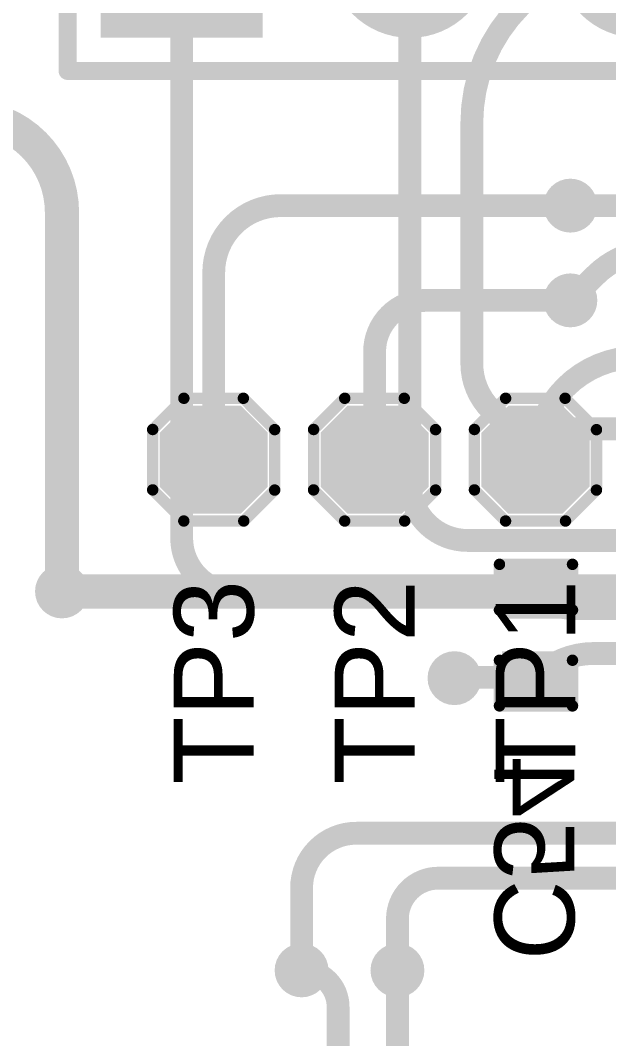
# Model space of a CAD drawing. Header units: inches. Extents: x 0 to 280, y 0 to 81.
# Drawn here: x 111.35 to 117.9, y 58.02 to 69.35 of the extents above; entities that cross this region are included whole.
import ezdxf

# ---------------------------------------------------------------- set-up
doc = ezdxf.new("R2010")
doc.units = ezdxf.units.IN
for name, color, linetype in [('Bottom Layer', 5, 'Continuous'), ('Bottom Overlay', 54, 'Continuous'), ('Bottom Paste', 16, 'Continuous'), ('Bottom Solder', 6, 'Continuous'), ('Multi-Layer', 9, 'Continuous'), ('Pad Holes', 156, 'Continuous'), ('Top Layer', 1, 'Continuous'), ('Top Overlay', 2, 'Continuous'), ('Top Paste', 8, 'Continuous'), ('Top Solder', 216, 'Continuous'), ('Via Holes', 16, 'Continuous')]:
    doc.layers.add(name, color=color, linetype=linetype)
doc.styles.add('Arial', font='', dxfattribs={"height": 0.2})
doc.styles.get('Arial').set_extended_font_data('Arial')

# ---------------------------------------------------------------- blocks, each defined once
blk = doc.blocks.new('T____________0_5___2')
at = {"layer": 'Top Layer'}
blk.add_hatch(color=1, dxfattribs=at).paths.add_polyline_path([(0.250000135, 0.5000002699999999), (-0.250000135, 0.5000002699999999), (-0.5000002699999999, 0.250000135), (-0.5000002699999999, -0.250000135), (-0.250000135, -0.5000002699999999), (0.250000135, -0.5000002699999999), (0.5000002699999999, -0.250000135), (0.5000002699999999, 0.250000135)])
at = {"layer": 'Top Paste'}
blk.add_hatch(color=8, dxfattribs=at).paths.add_polyline_path([(0.250000135, 0.5000002699999999), (-0.250000135, 0.5000002699999999), (-0.5000002699999999, 0.250000135), (-0.5000002699999999, -0.250000135), (-0.250000135, -0.5000002699999999), (0.250000135, -0.5000002699999999), (0.5000002699999999, -0.250000135), (0.5000002699999999, 0.250000135)])
at = {"layer": 'Top Solder'}
blk.add_hatch(color=216, dxfattribs=at).paths.add_polyline_path([(0.300800135, 0.6016002699999999), (-0.300800135, 0.6016002699999999), (-0.6016002699999999, 0.300800135), (-0.6016002699999999, -0.300800135), (-0.300800135, -0.6016002699999999), (0.300800135, -0.6016002699999999), (0.6016002699999999, -0.300800135), (0.6016002699999999, 0.300800135)])
at = {"layer": 'Top Overlay'}
for points in [[(-0.33552384, 0.6795008, 0.127, 0.127, 0), (-0.6818579199999999, 0.33316672, 0.127, 0.127, 0)], [(-0.33552384, 0.6795008, 0.127, 0.127, 0), (0.3364991999999999, 0.6795008, 0.127, 0.127, 0)], [(0.3364991999999999, 0.6795008, 0.127, 0.127, 0), (0.6836460799999999, 0.33235392, 0.127, 0.127, 0)], [(-0.6818579199999999, 0.33316672, 0.127, 0.127, 0), (-0.6818579199999999, -0.33414208, 0.127, 0.127, 0)], [(0.6836460799999999, 0.33235392, 0.127, 0.127, 0), (0.6836460799999999, -0.32983424, 0.127, 0.127, 0)], [(-0.6818579199999999, -0.33414208, 0.127, 0.127, 0), (-0.33739328, -0.6786067199999999, 0.127, 0.127, 0)], [(0.6836460799999999, -0.32983424, 0.127, 0.127, 0), (0.3348736, -0.6786067199999999, 0.127, 0.127, 0)], [(-0.33739328, -0.6786067199999999, 0.127, 0.127, 0), (0.3348736, -0.6786067199999999, 0.127, 0.127, 0)]]:
    blk.add_lwpolyline(points, format="xyseb", dxfattribs=at)
for points in [[(-0.36727384, 0.6795008, 0.0635, 0.0635, 1), (-0.30377384, 0.6795008, 0.0635, 0.0635, 1)], [(-0.36727384, 0.6795008, 0.0635, 0.0635, 1), (-0.30377384, 0.6795008, 0.0635, 0.0635, 1)], [(0.3047492, 0.6795008, 0.0635, 0.0635, 1), (0.3682492, 0.6795008, 0.0635, 0.0635, 1)], [(0.3047492, 0.6795008, 0.0635, 0.0635, 1), (0.3682492, 0.6795008, 0.0635, 0.0635, 1)], [(-0.71360792, 0.33316672, 0.0635, 0.0635, 1), (-0.65010792, 0.33316672, 0.0635, 0.0635, 1)], [(-0.71360792, 0.33316672, 0.0635, 0.0635, 1), (-0.65010792, 0.33316672, 0.0635, 0.0635, 1)], [(0.65189608, 0.33235392, 0.0635, 0.0635, 1), (0.71539608, 0.33235392, 0.0635, 0.0635, 1)], [(0.65189608, 0.33235392, 0.0635, 0.0635, 1), (0.71539608, 0.33235392, 0.0635, 0.0635, 1)], [(-0.71360792, -0.33414208, 0.0635, 0.0635, 1), (-0.65010792, -0.33414208, 0.0635, 0.0635, 1)], [(-0.71360792, -0.33414208, 0.0635, 0.0635, 1), (-0.65010792, -0.33414208, 0.0635, 0.0635, 1)], [(0.65189608, -0.32983424, 0.0635, 0.0635, 1), (0.71539608, -0.32983424, 0.0635, 0.0635, 1)], [(0.65189608, -0.32983424, 0.0635, 0.0635, 1), (0.71539608, -0.32983424, 0.0635, 0.0635, 1)], [(-0.36914328, -0.6786067199999999, 0.0635, 0.0635, 1), (-0.30564328, -0.6786067199999999, 0.0635, 0.0635, 1)], [(-0.36914328, -0.6786067199999999, 0.0635, 0.0635, 1), (-0.30564328, -0.6786067199999999, 0.0635, 0.0635, 1)], [(0.3031236, -0.6786067199999999, 0.0635, 0.0635, 1), (0.3666236, -0.6786067199999999, 0.0635, 0.0635, 1)], [(0.3031236, -0.6786067199999999, 0.0635, 0.0635, 1), (0.3666236, -0.6786067199999999, 0.0635, 0.0635, 1)]]:
    blk.add_lwpolyline(points, format="xyseb", close=True, dxfattribs=at)
blk = doc.blocks.new('T____________0_5___3')
at = {"layer": 'Top Layer'}
blk.add_hatch(color=1, dxfattribs=at).paths.add_polyline_path([(0.250000135, 0.5000002699999999), (-0.250000135, 0.5000002699999999), (-0.5000002699999999, 0.250000135), (-0.5000002699999999, -0.250000135), (-0.250000135, -0.5000002699999999), (0.250000135, -0.5000002699999999), (0.5000002699999999, -0.250000135), (0.5000002699999999, 0.250000135)])
at = {"layer": 'Top Paste'}
blk.add_hatch(color=8, dxfattribs=at).paths.add_polyline_path([(0.250000135, 0.5000002699999999), (-0.250000135, 0.5000002699999999), (-0.5000002699999999, 0.250000135), (-0.5000002699999999, -0.250000135), (-0.250000135, -0.5000002699999999), (0.250000135, -0.5000002699999999), (0.5000002699999999, -0.250000135), (0.5000002699999999, 0.250000135)])
at = {"layer": 'Top Solder'}
blk.add_hatch(color=216, dxfattribs=at).paths.add_polyline_path([(0.300800135, 0.6016002699999999), (-0.300800135, 0.6016002699999999), (-0.6016002699999999, 0.300800135), (-0.6016002699999999, -0.300800135), (-0.300800135, -0.6016002699999999), (0.300800135, -0.6016002699999999), (0.6016002699999999, -0.300800135), (0.6016002699999999, 0.300800135)])
at = {"layer": 'Top Overlay'}
for points in [[(-0.33552384, 0.6795008, 0.127, 0.127, 0), (-0.6818579199999999, 0.33316672, 0.127, 0.127, 0)], [(-0.33552384, 0.6795008, 0.127, 0.127, 0), (0.3364991999999999, 0.6795008, 0.127, 0.127, 0)], [(0.3364991999999999, 0.6795008, 0.127, 0.127, 0), (0.6836460799999999, 0.33235392, 0.127, 0.127, 0)], [(-0.6818579199999999, 0.33316672, 0.127, 0.127, 0), (-0.6818579199999999, -0.33414208, 0.127, 0.127, 0)], [(0.6836460799999999, 0.33235392, 0.127, 0.127, 0), (0.6836460799999999, -0.32983424, 0.127, 0.127, 0)], [(-0.6818579199999999, -0.33414208, 0.127, 0.127, 0), (-0.33739328, -0.6786067199999999, 0.127, 0.127, 0)], [(0.6836460799999999, -0.32983424, 0.127, 0.127, 0), (0.3348736, -0.6786067199999999, 0.127, 0.127, 0)], [(-0.33739328, -0.6786067199999999, 0.127, 0.127, 0), (0.3348736, -0.6786067199999999, 0.127, 0.127, 0)]]:
    blk.add_lwpolyline(points, format="xyseb", dxfattribs=at)
for points in [[(-0.36727384, 0.6795008, 0.0635, 0.0635, 1), (-0.30377384, 0.6795008, 0.0635, 0.0635, 1)], [(-0.36727384, 0.6795008, 0.0635, 0.0635, 1), (-0.30377384, 0.6795008, 0.0635, 0.0635, 1)], [(0.3047492, 0.6795008, 0.0635, 0.0635, 1), (0.3682492, 0.6795008, 0.0635, 0.0635, 1)], [(0.3047492, 0.6795008, 0.0635, 0.0635, 1), (0.3682492, 0.6795008, 0.0635, 0.0635, 1)], [(-0.71360792, 0.33316672, 0.0635, 0.0635, 1), (-0.65010792, 0.33316672, 0.0635, 0.0635, 1)], [(-0.71360792, 0.33316672, 0.0635, 0.0635, 1), (-0.65010792, 0.33316672, 0.0635, 0.0635, 1)], [(0.65189608, 0.33235392, 0.0635, 0.0635, 1), (0.71539608, 0.33235392, 0.0635, 0.0635, 1)], [(0.65189608, 0.33235392, 0.0635, 0.0635, 1), (0.71539608, 0.33235392, 0.0635, 0.0635, 1)], [(-0.71360792, -0.33414208, 0.0635, 0.0635, 1), (-0.65010792, -0.33414208, 0.0635, 0.0635, 1)], [(-0.71360792, -0.33414208, 0.0635, 0.0635, 1), (-0.65010792, -0.33414208, 0.0635, 0.0635, 1)], [(0.65189608, -0.32983424, 0.0635, 0.0635, 1), (0.71539608, -0.32983424, 0.0635, 0.0635, 1)], [(0.65189608, -0.32983424, 0.0635, 0.0635, 1), (0.71539608, -0.32983424, 0.0635, 0.0635, 1)], [(-0.36914328, -0.6786067199999999, 0.0635, 0.0635, 1), (-0.30564328, -0.6786067199999999, 0.0635, 0.0635, 1)], [(-0.36914328, -0.6786067199999999, 0.0635, 0.0635, 1), (-0.30564328, -0.6786067199999999, 0.0635, 0.0635, 1)], [(0.3031236, -0.6786067199999999, 0.0635, 0.0635, 1), (0.3666236, -0.6786067199999999, 0.0635, 0.0635, 1)], [(0.3031236, -0.6786067199999999, 0.0635, 0.0635, 1), (0.3666236, -0.6786067199999999, 0.0635, 0.0635, 1)]]:
    blk.add_lwpolyline(points, format="xyseb", close=True, dxfattribs=at)
blk = doc.blocks.new('T____________0_5___4')
at = {"layer": 'Top Layer'}
blk.add_hatch(color=1, dxfattribs=at).paths.add_polyline_path([(0.250000135, 0.5000002699999999), (-0.250000135, 0.5000002699999999), (-0.5000002699999999, 0.250000135), (-0.5000002699999999, -0.250000135), (-0.250000135, -0.5000002699999999), (0.250000135, -0.5000002699999999), (0.5000002699999999, -0.250000135), (0.5000002699999999, 0.250000135)])
at = {"layer": 'Top Paste'}
blk.add_hatch(color=8, dxfattribs=at).paths.add_polyline_path([(0.250000135, 0.5000002699999999), (-0.250000135, 0.5000002699999999), (-0.5000002699999999, 0.250000135), (-0.5000002699999999, -0.250000135), (-0.250000135, -0.5000002699999999), (0.250000135, -0.5000002699999999), (0.5000002699999999, -0.250000135), (0.5000002699999999, 0.250000135)])
at = {"layer": 'Top Solder'}
blk.add_hatch(color=216, dxfattribs=at).paths.add_polyline_path([(0.300800135, 0.6016002699999999), (-0.300800135, 0.6016002699999999), (-0.6016002699999999, 0.300800135), (-0.6016002699999999, -0.300800135), (-0.300800135, -0.6016002699999999), (0.300800135, -0.6016002699999999), (0.6016002699999999, -0.300800135), (0.6016002699999999, 0.300800135)])
at = {"layer": 'Top Overlay'}
for points in [[(-0.33552384, 0.6795008, 0.127, 0.127, 0), (-0.6818579199999999, 0.33316672, 0.127, 0.127, 0)], [(-0.33552384, 0.6795008, 0.127, 0.127, 0), (0.3364991999999999, 0.6795008, 0.127, 0.127, 0)], [(0.3364991999999999, 0.6795008, 0.127, 0.127, 0), (0.6836460799999999, 0.33235392, 0.127, 0.127, 0)], [(-0.6818579199999999, 0.33316672, 0.127, 0.127, 0), (-0.6818579199999999, -0.33414208, 0.127, 0.127, 0)], [(0.6836460799999999, 0.33235392, 0.127, 0.127, 0), (0.6836460799999999, -0.32983424, 0.127, 0.127, 0)], [(-0.6818579199999999, -0.33414208, 0.127, 0.127, 0), (-0.33739328, -0.6786067199999999, 0.127, 0.127, 0)], [(0.6836460799999999, -0.32983424, 0.127, 0.127, 0), (0.3348736, -0.6786067199999999, 0.127, 0.127, 0)], [(-0.33739328, -0.6786067199999999, 0.127, 0.127, 0), (0.3348736, -0.6786067199999999, 0.127, 0.127, 0)]]:
    blk.add_lwpolyline(points, format="xyseb", dxfattribs=at)
for points in [[(-0.36727384, 0.6795008, 0.0635, 0.0635, 1), (-0.30377384, 0.6795008, 0.0635, 0.0635, 1)], [(-0.36727384, 0.6795008, 0.0635, 0.0635, 1), (-0.30377384, 0.6795008, 0.0635, 0.0635, 1)], [(0.3047492, 0.6795008, 0.0635, 0.0635, 1), (0.3682492, 0.6795008, 0.0635, 0.0635, 1)], [(0.3047492, 0.6795008, 0.0635, 0.0635, 1), (0.3682492, 0.6795008, 0.0635, 0.0635, 1)], [(-0.71360792, 0.33316672, 0.0635, 0.0635, 1), (-0.65010792, 0.33316672, 0.0635, 0.0635, 1)], [(-0.71360792, 0.33316672, 0.0635, 0.0635, 1), (-0.65010792, 0.33316672, 0.0635, 0.0635, 1)], [(0.65189608, 0.33235392, 0.0635, 0.0635, 1), (0.71539608, 0.33235392, 0.0635, 0.0635, 1)], [(0.65189608, 0.33235392, 0.0635, 0.0635, 1), (0.71539608, 0.33235392, 0.0635, 0.0635, 1)], [(-0.71360792, -0.33414208, 0.0635, 0.0635, 1), (-0.65010792, -0.33414208, 0.0635, 0.0635, 1)], [(-0.71360792, -0.33414208, 0.0635, 0.0635, 1), (-0.65010792, -0.33414208, 0.0635, 0.0635, 1)], [(0.65189608, -0.32983424, 0.0635, 0.0635, 1), (0.71539608, -0.32983424, 0.0635, 0.0635, 1)], [(0.65189608, -0.32983424, 0.0635, 0.0635, 1), (0.71539608, -0.32983424, 0.0635, 0.0635, 1)], [(-0.36914328, -0.6786067199999999, 0.0635, 0.0635, 1), (-0.30564328, -0.6786067199999999, 0.0635, 0.0635, 1)], [(-0.36914328, -0.6786067199999999, 0.0635, 0.0635, 1), (-0.30564328, -0.6786067199999999, 0.0635, 0.0635, 1)], [(0.3031236, -0.6786067199999999, 0.0635, 0.0635, 1), (0.3666236, -0.6786067199999999, 0.0635, 0.0635, 1)], [(0.3031236, -0.6786067199999999, 0.0635, 0.0635, 1), (0.3666236, -0.6786067199999999, 0.0635, 0.0635, 1)]]:
    blk.add_lwpolyline(points, format="xyseb", close=True, dxfattribs=at)
blk = doc.blocks.new('HDR1X4__115')
at = {"layer": 'Bottom Layer'}
blk.add_hatch(color=5, dxfattribs=at).paths.add_polyline_path([(-0.7999996699999999, 0.7999996699999999), (0.7999996699999999, 0.7999996699999999), (0.7999996699999999, -0.7999996699999999), (-0.7999996699999999, -0.7999996699999999)])
h = blk.add_hatch(color=5, dxfattribs=at)
edge = h.paths.add_edge_path()
edge.add_arc((2.54, 0), 0.7999984, 0, 360)
h = blk.add_hatch(color=5, dxfattribs=at)
edge = h.paths.add_edge_path()
edge.add_arc((5.08, 0), 0.7999984, 0, 360)
h = blk.add_hatch(color=5, dxfattribs=at)
edge = h.paths.add_edge_path()
edge.add_arc((7.619999999999999, 0), 0.7999984, 0, 360)
at = {"layer": 'Bottom Solder'}
blk.add_hatch(color=6, dxfattribs=at).paths.add_polyline_path([(-0.90159967, 0.90159967), (0.90159967, 0.90159967), (0.90159967, -0.90159967), (-0.90159967, -0.90159967)])
h = blk.add_hatch(color=6, dxfattribs=at)
edge = h.paths.add_edge_path()
edge.add_arc((2.54, 0), 0.9015983999999999, 0, 360)
h = blk.add_hatch(color=6, dxfattribs=at)
edge = h.paths.add_edge_path()
edge.add_arc((5.08, 0), 0.9015983999999999, 0, 360)
h = blk.add_hatch(color=6, dxfattribs=at)
edge = h.paths.add_edge_path()
edge.add_arc((7.619999999999999, 0), 0.9015983999999999, 0, 360)
at = {"layer": 'Multi-Layer'}
blk.add_hatch(color=9, dxfattribs=at).paths.add_polyline_path([(-0.7999996699999999, 0.7999996699999999), (0.7999996699999999, 0.7999996699999999), (0.7999996699999999, -0.7999996699999999), (-0.7999996699999999, -0.7999996699999999)])
h = blk.add_hatch(color=9, dxfattribs=at)
edge = h.paths.add_edge_path()
edge.add_arc((2.54, 0), 0.7999984, 0, 360)
h = blk.add_hatch(color=9, dxfattribs=at)
edge = h.paths.add_edge_path()
edge.add_arc((5.08, 0), 0.7999984, 0, 360)
h = blk.add_hatch(color=9, dxfattribs=at)
edge = h.paths.add_edge_path()
edge.add_arc((7.619999999999999, 0), 0.7999984, 0, 360)
at = {"layer": 'Pad Holes'}
h = blk.add_hatch(color=7, dxfattribs=at)
edge = h.paths.add_edge_path()
edge.add_arc((0, 0), 0.47500032, 0, 360)
h = blk.add_hatch(color=7, dxfattribs=at)
edge = h.paths.add_edge_path()
edge.add_arc((2.54, 0), 0.47500032, 0, 360)
h = blk.add_hatch(color=7, dxfattribs=at)
edge = h.paths.add_edge_path()
edge.add_arc((5.08, 0), 0.47500032, 0, 360)
h = blk.add_hatch(color=7, dxfattribs=at)
edge = h.paths.add_edge_path()
edge.add_arc((7.619999999999999, 0), 0.47500032, 0, 360)
at = {"layer": 'Top Layer'}
blk.add_hatch(color=1, dxfattribs=at).paths.add_polyline_path([(-0.7999996699999999, 0.7999996699999999), (0.7999996699999999, 0.7999996699999999), (0.7999996699999999, -0.7999996699999999), (-0.7999996699999999, -0.7999996699999999)])
h = blk.add_hatch(color=1, dxfattribs=at)
edge = h.paths.add_edge_path()
edge.add_arc((2.54, 0), 0.7999984, 0, 360)
h = blk.add_hatch(color=1, dxfattribs=at)
edge = h.paths.add_edge_path()
edge.add_arc((5.08, 0), 0.7999984, 0, 360)
h = blk.add_hatch(color=1, dxfattribs=at)
edge = h.paths.add_edge_path()
edge.add_arc((7.619999999999999, 0), 0.7999984, 0, 360)
at = {"layer": 'Top Solder'}
blk.add_hatch(color=216, dxfattribs=at).paths.add_polyline_path([(-0.90159967, 0.90159967), (0.90159967, 0.90159967), (0.90159967, -0.90159967), (-0.90159967, -0.90159967)])
h = blk.add_hatch(color=216, dxfattribs=at)
edge = h.paths.add_edge_path()
edge.add_arc((2.54, 0), 0.9015983999999999, 0, 360)
h = blk.add_hatch(color=216, dxfattribs=at)
edge = h.paths.add_edge_path()
edge.add_arc((5.08, 0), 0.9015983999999999, 0, 360)
h = blk.add_hatch(color=216, dxfattribs=at)
edge = h.paths.add_edge_path()
edge.add_arc((7.619999999999999, 0), 0.9015983999999999, 0, 360)
at = {"layer": 'Top Overlay'}
for points in [[(-1.27, 1.27, 0.1999996, 0.1999996, 0), (8.889999999999999, 1.27, 0.1999996, 0.1999996, 0)], [(-1.27, -1.27, 0.1999996, 0.1999996, 0), (-1.27, 1.27, 0.1999996, 0.1999996, 0)], [(8.889999999999999, -1.27, 0.1999996, 0.1999996, 0), (8.889999999999999, 1.27, 0.1999996, 0.1999996, 0)], [(-1.27, -1.27, 0.1999996, 0.1999996, 0), (8.889999999999999, -1.27, 0.1999996, 0.1999996, 0)]]:
    blk.add_lwpolyline(points, format="xyseb", dxfattribs=at)
for points in [[(-1.3199999, 1.27, 0.0999998, 0.0999998, 1), (-1.2200001, 1.27, 0.0999998, 0.0999998, 1)], [(-1.3199999, 1.27, 0.0999998, 0.0999998, 1), (-1.2200001, 1.27, 0.0999998, 0.0999998, 1)], [(8.8400001, 1.27, 0.0999998, 0.0999998, 1), (8.9399999, 1.27, 0.0999998, 0.0999998, 1)], [(8.8400001, 1.27, 0.0999998, 0.0999998, 1), (8.9399999, 1.27, 0.0999998, 0.0999998, 1)], [(-1.3199999, -1.27, 0.0999998, 0.0999998, 1), (-1.2200001, -1.27, 0.0999998, 0.0999998, 1)], [(-1.3199999, -1.27, 0.0999998, 0.0999998, 1), (-1.2200001, -1.27, 0.0999998, 0.0999998, 1)], [(8.8400001, -1.27, 0.0999998, 0.0999998, 1), (8.9399999, -1.27, 0.0999998, 0.0999998, 1)], [(8.8400001, -1.27, 0.0999998, 0.0999998, 1), (8.9399999, -1.27, 0.0999998, 0.0999998, 1)]]:
    blk.add_lwpolyline(points, format="xyseb", close=True, dxfattribs=at)
blk = doc.blocks.new('____0402_B_123')
at = {"layer": 'Bottom Layer'}
for points in [[(-0.2413, 0.3175), (-0.2412999999999999, -0.3175), (-0.6985, -0.3175), (-0.6985, 0.3175)], [(0.6985, 0.3175), (0.6985, -0.3175), (0.2413, -0.3175), (0.2412999999999999, 0.3175)]]:
    blk.add_hatch(color=5, dxfattribs=at).paths.add_polyline_path(points)
at = {"layer": 'Bottom Paste'}
for points in [[(-0.2413, 0.3175), (-0.2412999999999999, -0.3175), (-0.6985, -0.3175), (-0.6985, 0.3175)], [(0.6985, 0.3175), (0.6985, -0.3175), (0.2413, -0.3175), (0.2412999999999999, 0.3175)]]:
    blk.add_hatch(color=16, dxfattribs=at).paths.add_polyline_path(points)
at = {"layer": 'Bottom Solder'}
for points in [[(-0.18130012, 0.37749988), (-0.18130012, -0.37749988), (-0.7584998799999999, -0.37749988), (-0.7584998799999999, 0.37749988)], [(0.7584998799999999, 0.37749988), (0.7584998799999999, -0.37749988), (0.18130012, -0.37749988), (0.18130012, 0.37749988)]]:
    blk.add_hatch(color=6, dxfattribs=at).paths.add_polyline_path(points)
at = {"layer": 'Bottom Overlay'}
for points in [[(-0.7874, -0.4064, 0.127, 0.127, 0), (-0.7874, 0.4064, 0.127, 0.127, 0)], [(-0.2794, 0.4064, 0.127, 0.127, 0), (-0.7874, 0.4064, 0.127, 0.127, 0)], [(0.7874, 0.4064, 0.127, 0.127, 0), (0.2794, 0.4064, 0.127, 0.127, 0)], [(0.7874, -0.4064, 0.127, 0.127, 0), (0.7874, 0.4064, 0.127, 0.127, 0)], [(-0.2794, -0.4064, 0.127, 0.127, 0), (-0.7874, -0.4064, 0.127, 0.127, 0)], [(0.7874, -0.4064, 0.127, 0.127, 0), (0.2794, -0.4064, 0.127, 0.127, 0)]]:
    blk.add_lwpolyline(points, format="xyseb", dxfattribs=at)
for points in [[(-0.8191499999999999, 0.4064, 0.0635, 0.0635, 1), (-0.7556499999999999, 0.4064, 0.0635, 0.0635, 1)], [(-0.8191499999999999, 0.4064, 0.0635, 0.0635, 1), (-0.7556499999999999, 0.4064, 0.0635, 0.0635, 1)], [(-0.31115, 0.4064, 0.0635, 0.0635, 1), (-0.24765, 0.4064, 0.0635, 0.0635, 1)], [(0.24765, 0.4064, 0.0635, 0.0635, 1), (0.31115, 0.4064, 0.0635, 0.0635, 1)], [(0.7556499999999999, 0.4064, 0.0635, 0.0635, 1), (0.8191499999999999, 0.4064, 0.0635, 0.0635, 1)], [(0.7556499999999999, 0.4064, 0.0635, 0.0635, 1), (0.8191499999999999, 0.4064, 0.0635, 0.0635, 1)], [(-0.8191499999999999, -0.4064, 0.0635, 0.0635, 1), (-0.7556499999999999, -0.4064, 0.0635, 0.0635, 1)], [(-0.8191499999999999, -0.4064, 0.0635, 0.0635, 1), (-0.7556499999999999, -0.4064, 0.0635, 0.0635, 1)], [(-0.31115, -0.4064, 0.0635, 0.0635, 1), (-0.24765, -0.4064, 0.0635, 0.0635, 1)], [(0.24765, -0.4064, 0.0635, 0.0635, 1), (0.31115, -0.4064, 0.0635, 0.0635, 1)], [(0.7556499999999999, -0.4064, 0.0635, 0.0635, 1), (0.8191499999999999, -0.4064, 0.0635, 0.0635, 1)], [(0.7556499999999999, -0.4064, 0.0635, 0.0635, 1), (0.8191499999999999, -0.4064, 0.0635, 0.0635, 1)]]:
    blk.add_lwpolyline(points, format="xyseb", close=True, dxfattribs=at)

msp = doc.modelspace()

# ---------------------------------------------------------------- hatches: boundary and pattern name
at = {"layer": 'Bottom Layer'}
h = msp.add_hatch(color=5, dxfattribs=at)
edge = h.paths.add_edge_path()
edge.add_arc((117.46974474, 67.2846), 0.2999994, 0, 360)
h = msp.add_hatch(color=5, dxfattribs=at)
edge = h.paths.add_edge_path()
edge.add_arc((117.46974474, 66.23049999999999), 0.2999994, 0, 360)
h = msp.add_hatch(color=5, dxfattribs=at)
edge = h.paths.add_edge_path()
edge.add_arc((111.8108, 62.992), 0.2999994, 0, 360)
h = msp.add_hatch(color=5, dxfattribs=at)
edge = h.paths.add_edge_path()
edge.add_arc((116.1796, 62.0268), 0.2999994, 0, 360)
h = msp.add_hatch(color=5, dxfattribs=at)
edge = h.paths.add_edge_path()
edge.add_arc((114.4778, 58.7756), 0.2999994, 0, 360)
h = msp.add_hatch(color=5, dxfattribs=at)
edge = h.paths.add_edge_path()
edge.add_arc((115.5446, 58.7756), 0.2999994, 0, 360)
at = {"layer": 'Top Layer'}
h = msp.add_hatch(color=1, dxfattribs=at)
edge = h.paths.add_edge_path()
edge.add_arc((117.46974474, 67.2846), 0.2999994, 0, 360)
h = msp.add_hatch(color=1, dxfattribs=at)
edge = h.paths.add_edge_path()
edge.add_arc((117.46974474, 66.23049999999999), 0.2999994, 0, 360)
h = msp.add_hatch(color=1, dxfattribs=at)
edge = h.paths.add_edge_path()
edge.add_arc((111.8108, 62.992), 0.2999994, 0, 360)
h = msp.add_hatch(color=1, dxfattribs=at)
edge = h.paths.add_edge_path()
edge.add_arc((116.1796, 62.0268), 0.2999994, 0, 360)
h = msp.add_hatch(color=1, dxfattribs=at)
edge = h.paths.add_edge_path()
edge.add_arc((114.4778, 58.7756), 0.2999994, 0, 360)
h = msp.add_hatch(color=1, dxfattribs=at)
edge = h.paths.add_edge_path()
edge.add_arc((115.5446, 58.7756), 0.2999994, 0, 360)
at = {"layer": 'Via Holes'}
h = msp.add_hatch(color=7, dxfattribs=at)
edge = h.paths.add_edge_path()
edge.add_arc((117.46974474, 67.2846), 0.1499997, 0, 360)
h = msp.add_hatch(color=7, dxfattribs=at)
edge = h.paths.add_edge_path()
edge.add_arc((117.46974474, 66.23049999999999), 0.1499997, 0, 360)
h = msp.add_hatch(color=7, dxfattribs=at)
edge = h.paths.add_edge_path()
edge.add_arc((111.8108, 62.992), 0.1499997, 0, 360)
h = msp.add_hatch(color=7, dxfattribs=at)
edge = h.paths.add_edge_path()
edge.add_arc((116.1796, 62.0268), 0.1499997, 0, 360)
h = msp.add_hatch(color=7, dxfattribs=at)
edge = h.paths.add_edge_path()
edge.add_arc((114.4778, 58.7756), 0.1499997, 0, 360)
h = msp.add_hatch(color=7, dxfattribs=at)
edge = h.paths.add_edge_path()
edge.add_arc((115.5446, 58.7756), 0.1499997, 0, 360)

# ---------------------------------------------------------------- linework, layer by layer
at = {"layer": 'Bottom Layer'}
for points in [[(113.14288268, 63.58615172, 0.254, 0.254, 0), (113.14288268, 70.05319999999999, 0.254, 0.254, 0)], [(115.68288268, 64.20134226, 0.254, 0.254, 0), (115.68288268, 70.05319999999999, 0.254, 0.254, 0)], [(116.37261968, 68.20293699999999, 0.254, 0.254, -0.4142135623730951), (118.22288268, 70.05319999999999, 0.254, 0.254, 0)], [(110.744, 68.2752, 0.3809999999999999, 0.3809999999999999, -0.4142135623730951), (111.8108, 67.2084, 0.3809999999999999, 0.3809999999999999, 0)], [(116.37261968, 65.52841351999999, 0.254, 0.254, 0), (116.37261968, 68.20293699999999, 0.254, 0.254, 0)], [(111.8108, 62.992, 0.3809999999999999, 0.3809999999999999, 0), (111.8108, 67.2084, 0.3809999999999999, 0.3809999999999999, 0)], [(117.46974474, 67.2846, 0.254, 0.254, 0), (124.42112784, 67.2846, 0.254, 0.254, 0)], [(117.7444305, 66.50518576, 0.254, 0.254, -0.198912367379658), (118.43288226, 66.79035155999999, 0.254, 0.254, 0)], [(117.46974474, 66.23049999999999, 0.254, 0.254, 0), (117.7444305, 66.50518576, 0.254, 0.254, 0)], [(117.0996896, 64.8013436, 0.254, 0.254, -0.4142135623730951), (116.37261968, 65.52841351999999, 0.254, 0.254, 0)], [(117.0996896, 64.8013436, 0.254, 0.254, 0), (120.76288268, 64.8013436, 0.254, 0.254, 0)], [(116.32508358, 63.55914136, 0.254, 0.254, -0.4142135623730951), (115.68288268, 64.20134226, 0.254, 0.254, 0)], [(113.753392, 62.9756424, 0.254, 0.254, -0.4142135623730951), (113.14288268, 63.58615172, 0.254, 0.254, 0)], [(116.32508358, 63.55914136, 0.254, 0.254, 0), (119.63470104, 63.55914136, 0.254, 0.254, 0)], [(113.753392, 62.9756424, 0.254, 0.254, 0), (117.0866848, 62.9756424, 0.254, 0.254, 0)], [(117.50748152, 62.80134252, 0.254, 0.254, -0.198912367379658), (117.0866848, 62.9756424, 0.254, 0.254, 0)], [(117.50748152, 62.80134252, 0.254, 0.254, 0), (119.0328836, 62.80134252, 0.254, 0.254, 0)], [(117.0866848, 62.0358424, 0.254, 0.254, -0.198912367379658), (117.72766142, 62.30134352, 0.254, 0.254, 0)], [(117.72766142, 62.30134352, 0.254, 0.254, 0), (119.0328836, 62.30134352, 0.254, 0.254, 0)], [(116.1796, 62.0268, 0.254, 0.254, 0), (116.1796, 62.0358424, 0.254, 0.254, 0)], [(116.1796, 62.0358424, 0.254, 0.254, 0), (117.0866848, 62.0358424, 0.254, 0.254, 0)], [(114.4778, 59.69287781999999, 0.254, 0.254, -0.4142135623730951), (115.08626462, 60.30134244, 0.254, 0.254, 0)], [(115.08626462, 60.30134244, 0.254, 0.254, 0), (119.0328836, 60.30134244, 0.254, 0.254, 0)], [(115.5446, 59.34807535999999, 0.254, 0.254, -0.4142135623730951), (115.99786808, 59.80134343999999, 0.254, 0.254, 0)], [(115.99786808, 59.80134343999999, 0.254, 0.254, 0), (119.0328836, 59.80134343999999, 0.254, 0.254, 0)], [(114.4778, 58.7756, 0.254, 0.254, 0), (114.4778, 59.69287781999999, 0.254, 0.254, 0)], [(115.5446, 58.7756, 0.254, 0.254, 0), (115.5446, 59.34807535999999, 0.254, 0.254, 0)]]:
    msp.add_lwpolyline(points, format="xyseb", dxfattribs=at)
for points in [[(116.30911968, 68.20293699999999, 0.127, 0.127, 1), (116.43611968, 68.20293699999999, 0.127, 0.127, 1)], [(116.30911968, 68.20293699999999, 0.127, 0.127, 1), (116.43611968, 68.20293699999999, 0.127, 0.127, 1)], [(111.71555, 67.2084, 0.1905, 0.1905, 1), (111.90605, 67.2084, 0.1905, 0.1905, 1)], [(111.71555, 67.2084, 0.1905, 0.1905, 1), (111.90605, 67.2084, 0.1905, 0.1905, 1)], [(117.40624474, 67.2846, 0.127, 0.127, 1), (117.53324474, 67.2846, 0.127, 0.127, 1)], [(117.6809305, 66.50518576, 0.127, 0.127, 1), (117.8079305, 66.50518576, 0.127, 0.127, 1)], [(117.6809305, 66.50518576, 0.127, 0.127, 1), (117.8079305, 66.50518576, 0.127, 0.127, 1)], [(117.40624474, 66.23049999999999, 0.127, 0.127, 1), (117.53324474, 66.23049999999999, 0.127, 0.127, 1)], [(116.30911968, 65.52841351999999, 0.127, 0.127, 1), (116.43611968, 65.52841351999999, 0.127, 0.127, 1)], [(116.30911968, 65.52841351999999, 0.127, 0.127, 1), (116.43611968, 65.52841351999999, 0.127, 0.127, 1)], [(117.0361896, 64.8013436, 0.127, 0.127, 1), (117.1631896, 64.8013436, 0.127, 0.127, 1)], [(117.0361896, 64.8013436, 0.127, 0.127, 1), (117.1631896, 64.8013436, 0.127, 0.127, 1)], [(115.61938268, 64.20134226, 0.127, 0.127, 1), (115.74638268, 64.20134226, 0.127, 0.127, 1)], [(115.61938268, 64.20134226, 0.127, 0.127, 1), (115.74638268, 64.20134226, 0.127, 0.127, 1)], [(113.07938268, 63.58615172, 0.127, 0.127, 1), (113.20638268, 63.58615172, 0.127, 0.127, 1)], [(113.07938268, 63.58615172, 0.127, 0.127, 1), (113.20638268, 63.58615172, 0.127, 0.127, 1)], [(116.26158358, 63.55914136, 0.127, 0.127, 1), (116.38858358, 63.55914136, 0.127, 0.127, 1)], [(116.26158358, 63.55914136, 0.127, 0.127, 1), (116.38858358, 63.55914136, 0.127, 0.127, 1)], [(111.71555, 62.992, 0.1905, 0.1905, 1), (111.90605, 62.992, 0.1905, 0.1905, 1)], [(113.689892, 62.9756424, 0.127, 0.127, 1), (113.816892, 62.9756424, 0.127, 0.127, 1)], [(113.689892, 62.9756424, 0.127, 0.127, 1), (113.816892, 62.9756424, 0.127, 0.127, 1)], [(117.0231848, 62.9756424, 0.127, 0.127, 1), (117.1501848, 62.9756424, 0.127, 0.127, 1)], [(117.0231848, 62.9756424, 0.127, 0.127, 1), (117.1501848, 62.9756424, 0.127, 0.127, 1)], [(117.44398152, 62.80134252, 0.127, 0.127, 1), (117.57098152, 62.80134252, 0.127, 0.127, 1)], [(117.44398152, 62.80134252, 0.127, 0.127, 1), (117.57098152, 62.80134252, 0.127, 0.127, 1)], [(117.66416142, 62.30134352, 0.127, 0.127, 1), (117.79116142, 62.30134352, 0.127, 0.127, 1)], [(117.66416142, 62.30134352, 0.127, 0.127, 1), (117.79116142, 62.30134352, 0.127, 0.127, 1)], [(116.1161, 62.0358424, 0.127, 0.127, 1), (116.2431, 62.0358424, 0.127, 0.127, 1)], [(116.1161, 62.0358424, 0.127, 0.127, 1), (116.2431, 62.0358424, 0.127, 0.127, 1)], [(116.1161, 62.0268, 0.127, 0.127, 1), (116.2431, 62.0268, 0.127, 0.127, 1)], [(117.0231848, 62.0358424, 0.127, 0.127, 1), (117.1501848, 62.0358424, 0.127, 0.127, 1)], [(117.0231848, 62.0358424, 0.127, 0.127, 1), (117.1501848, 62.0358424, 0.127, 0.127, 1)], [(115.02276462, 60.30134244, 0.127, 0.127, 1), (115.14976462, 60.30134244, 0.127, 0.127, 1)], [(115.02276462, 60.30134244, 0.127, 0.127, 1), (115.14976462, 60.30134244, 0.127, 0.127, 1)], [(115.93436808, 59.80134343999999, 0.127, 0.127, 1), (116.06136808, 59.80134343999999, 0.127, 0.127, 1)], [(115.93436808, 59.80134343999999, 0.127, 0.127, 1), (116.06136808, 59.80134343999999, 0.127, 0.127, 1)], [(114.4143, 59.69287781999999, 0.127, 0.127, 1), (114.5413, 59.69287781999999, 0.127, 0.127, 1)], [(114.4143, 59.69287781999999, 0.127, 0.127, 1), (114.5413, 59.69287781999999, 0.127, 0.127, 1)], [(115.4811, 59.34807535999999, 0.127, 0.127, 1), (115.6081, 59.34807535999999, 0.127, 0.127, 1)], [(115.4811, 59.34807535999999, 0.127, 0.127, 1), (115.6081, 59.34807535999999, 0.127, 0.127, 1)], [(114.4143, 58.7756, 0.127, 0.127, 1), (114.5413, 58.7756, 0.127, 0.127, 1)], [(115.4811, 58.7756, 0.127, 0.127, 1), (115.6081, 58.7756, 0.127, 0.127, 1)]]:
    msp.add_lwpolyline(points, format="xyseb", close=True, dxfattribs=at)
at = {"layer": 'Top Layer'}
for points in [[(113.4999, 66.54040031999999, 0.254, 0.254, -0.4142135623730951), (114.24409968, 67.2846, 0.254, 0.254, 0)], [(114.24409968, 67.2846, 0.254, 0.254, 0), (117.46974474, 67.2846, 0.254, 0.254, 0)], [(113.4999, 64.45720154, 0.254, 0.254, 0), (113.4999, 66.54040031999999, 0.254, 0.254, 0)], [(115.2906, 65.65899999999999, 0.254, 0.254, -0.4142135623730951), (115.8621, 66.23049999999999, 0.254, 0.254, 0)], [(115.8621, 66.23049999999999, 0.254, 0.254, 0), (117.46974474, 66.23049999999999, 0.254, 0.254, 0)], [(115.2906, 64.45720154, 0.254, 0.254, 0), (115.2906, 65.65899999999999, 0.254, 0.254, 0)], [(117.0813, 64.45720154, 0.254, 0.254, -0.4142135623730951), (118.22066526, 65.5965668, 0.254, 0.254, 0)], [(111.8108, 62.992, 0.3809999999999999, 0.3809999999999999, 0), (118.11, 62.992, 0.3809999999999999, 0.3809999999999999, 0)], [(114.4778, 58.7756, 0.254, 0.254, -0.4142135623730951), (114.8842, 58.3692, 0.254, 0.254, 0)], [(114.4778, 58.7756, 0.254, 0.254, -0.4142135623730951), (114.8842, 58.3692, 0.254, 0.254, 0)], [(115.5446, 55.11886359999999, 0.254, 0.254, 0), (115.5446, 58.7756, 0.254, 0.254, 0)], [(114.8842, 55.2323, 0.254, 0.254, 0), (114.8842, 58.3692, 0.254, 0.254, 0)]]:
    msp.add_lwpolyline(points, format="xyseb", dxfattribs=at)
for points in [[(114.18059968, 67.2846, 0.127, 0.127, 1), (114.30759968, 67.2846, 0.127, 0.127, 1)], [(114.18059968, 67.2846, 0.127, 0.127, 1), (114.30759968, 67.2846, 0.127, 0.127, 1)], [(117.40624474, 67.2846, 0.127, 0.127, 1), (117.53324474, 67.2846, 0.127, 0.127, 1)], [(113.4364, 66.54040031999999, 0.127, 0.127, 1), (113.5634, 66.54040031999999, 0.127, 0.127, 1)], [(113.4364, 66.54040031999999, 0.127, 0.127, 1), (113.5634, 66.54040031999999, 0.127, 0.127, 1)], [(115.7986, 66.23049999999999, 0.127, 0.127, 1), (115.9256, 66.23049999999999, 0.127, 0.127, 1)], [(115.7986, 66.23049999999999, 0.127, 0.127, 1), (115.9256, 66.23049999999999, 0.127, 0.127, 1)], [(117.40624474, 66.23049999999999, 0.127, 0.127, 1), (117.53324474, 66.23049999999999, 0.127, 0.127, 1)], [(115.2271, 65.65899999999999, 0.127, 0.127, 1), (115.3541, 65.65899999999999, 0.127, 0.127, 1)], [(115.2271, 65.65899999999999, 0.127, 0.127, 1), (115.3541, 65.65899999999999, 0.127, 0.127, 1)], [(113.4364, 64.45720154, 0.127, 0.127, 1), (113.5634, 64.45720154, 0.127, 0.127, 1)], [(115.2271, 64.45720154, 0.127, 0.127, 1), (115.3541, 64.45720154, 0.127, 0.127, 1)], [(117.0178, 64.45720154, 0.127, 0.127, 1), (117.1448, 64.45720154, 0.127, 0.127, 1)], [(111.71555, 62.992, 0.1905, 0.1905, 1), (111.90605, 62.992, 0.1905, 0.1905, 1)], [(114.4143, 58.7756, 0.127, 0.127, 1), (114.5413, 58.7756, 0.127, 0.127, 1)], [(114.4143, 58.7756, 0.127, 0.127, 1), (114.5413, 58.7756, 0.127, 0.127, 1)], [(115.4811, 58.7756, 0.127, 0.127, 1), (115.6081, 58.7756, 0.127, 0.127, 1)], [(114.8207, 58.3692, 0.127, 0.127, 1), (114.9477, 58.3692, 0.127, 0.127, 1)], [(114.8207, 58.3692, 0.127, 0.127, 1), (114.9477, 58.3692, 0.127, 0.127, 1)], [(114.8207, 58.3692, 0.127, 0.127, 1), (114.9477, 58.3692, 0.127, 0.127, 1)]]:
    msp.add_lwpolyline(points, format="xyseb", close=True, dxfattribs=at)

# ---------------------------------------------------------------- block references
msp.add_blockref('HDR1X4__115', (113.14288268, 70.05319999999999))
for name, p, rotation in [('T____________0_5___2', (113.4999, 64.45720154), 90), ('T____________0_5___3', (115.2906, 64.45720154), 90), ('T____________0_5___4', (117.0813, 64.45720154), 90), ('____0402_B_123', (117.0866848, 62.5057424), 270)]:
    msp.add_blockref(name, p, dxfattribs=dict(rotation=rotation))

# ---------------------------------------------------------------- texts
at = {"layer": 'Bottom Overlay', "style": 'Arial', "text_generation_flag": 2}
msp.add_text('C54', height=0.889, rotation=270, dxfattribs=at).set_placement((116.62424478, 58.88604936))
at = {"layer": 'Top Overlay', "style": 'Arial'}
for s, p in [('TP3', (113.94425268, 60.84185189999999)), ('TP2', (115.73495522, 60.84184936)), ('TP1', (117.52565522, 60.84184936))]:
    msp.add_text(s, height=0.889, rotation=90, dxfattribs=at).set_placement(p)

doc.saveas('drawing.dxf')
